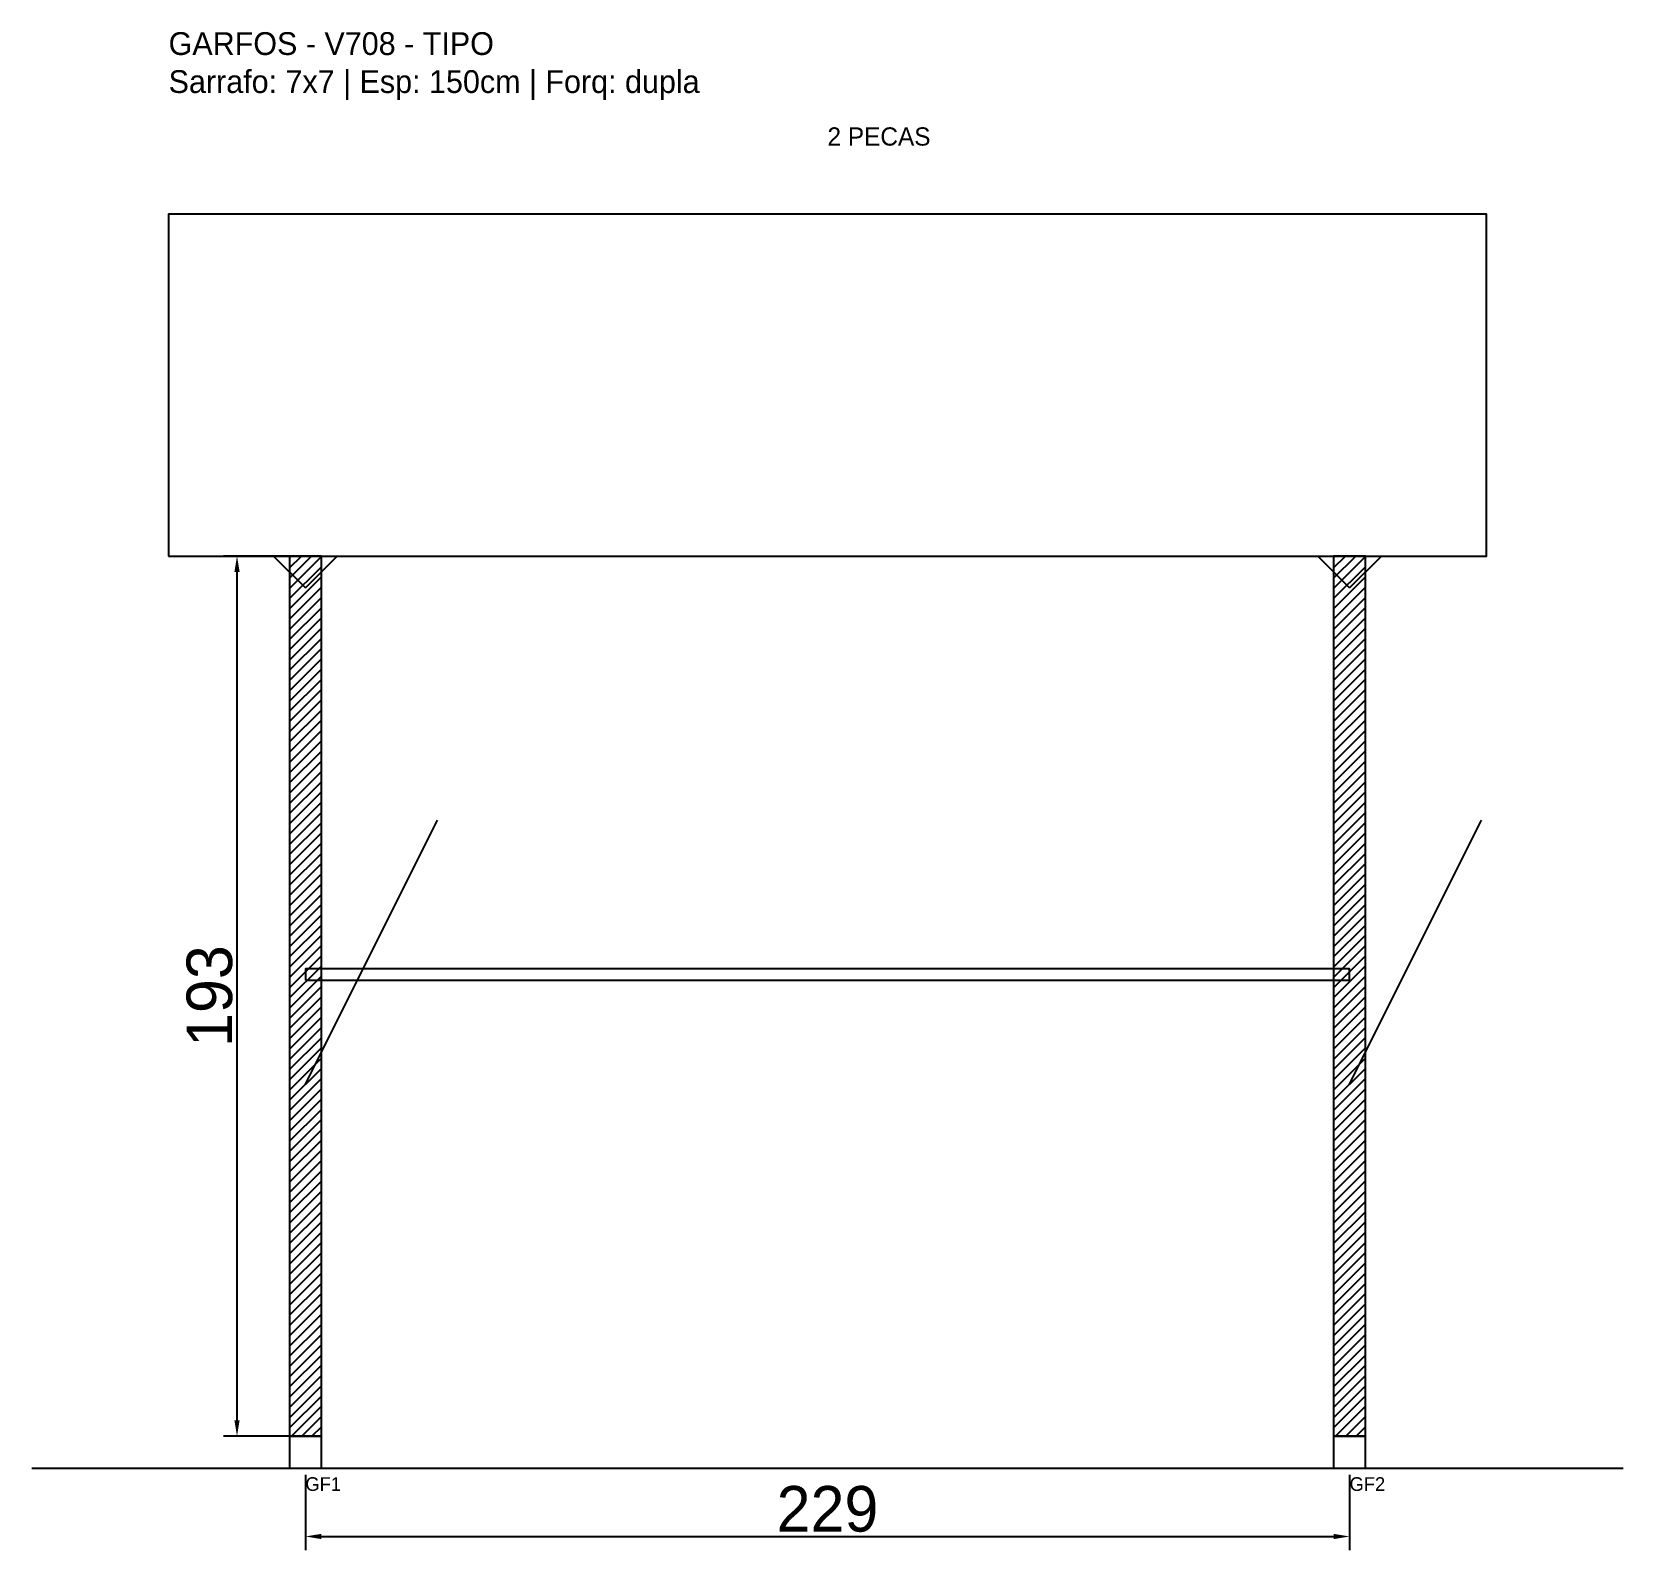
# Model space of a CAD drawing. Header units: metres. Extents: x -30 to 319, y -25 to 308.
import ezdxf

# ---------------------------------------------------------------- set-up
doc = ezdxf.new("R2010")
doc.units = ezdxf.units.M
for name, color, linetype in [('BARRA_ANCORAGEM', 1, 'Continuous'), ('COTA', 241, 'Continuous'), ('GARFOS OK', 3, 'Continuous'), ('NOME DA VIGA', 6, 'Continuous'), ('SARR_7x7', 40, 'Continuous'), ('TIRAS REESCORAMENTO', 252, 'Continuous'), ('VIGAS', 3, 'Continuous')]:
    doc.layers.add(name, color=color, linetype=linetype)
doc.dimstyles.new('EZ DXF', dxfattribs={"dimtxt": 10, "dimasz": 3.5, "dimexe": 3, "dimexo": 1.5, "dimgap": 1, "dimtad": 1, "dimdec": 1, "dimdsep": 46, "dimcen": 2.5, "dimazin": 3, "dimtfac": 1, "dimtmove": 0, "dimatfit": 3})

msp = doc.modelspace()

# ---------------------------------------------------------------- hatches: boundary and pattern name
at = {"layer": 'COTA'}
h = msp.add_hatch(dxfattribs=at)
h.set_pattern_fill('ANSI31', scale=0.5)
h.paths.add_polyline_path([(26.5, 0), (33.5, 0), (33.5, 193), (26.5, 193)])
h = msp.add_hatch(dxfattribs=at)
h.set_pattern_fill('ANSI31', scale=0.5)
h.paths.add_polyline_path([(255.5, 0), (262.5, 0), (262.5, 193), (255.5, 193)])

# ---------------------------------------------------------------- linework, layer by layer
at = {"layer": 'BARRA_ANCORAGEM'}
for p, q in [((30, 77.2), (58.95, 135.1)), ((259, 77.2), (287.95, 135.1))]:
    msp.add_line(p, q, dxfattribs=at)
at = {"layer": 'GARFOS OK'}
for p, q in [((30, 186), (23, 193)), ((23, 193), (37, 193)), ((30, 186), (37, 193)), ((259, 186), (252, 193)), ((252, 193), (266, 193)), ((259, 186), (266, 193))]:
    msp.add_line(p, q, dxfattribs=at)
at = {"layer": 'GARFOS OK', "linetype": 'CONTINUOUS'}
msp.add_line((-30, -7), (319, -7), dxfattribs=at)
at = {"layer": 'GARFOS OK'}
for points in [[(26.5, 0), (33.5, 0), (33.5, 193), (26.5, 193), (26.5, 0)], [(255.5, 0), (262.5, 0), (262.5, 193), (255.5, 193), (255.5, 0)]]:
    msp.add_lwpolyline(points, dxfattribs=at)
at = {"layer": 'SARR_7x7'}
for points in [[(26.5, -7), (33.5, -7), (33.5, 0), (26.5, 0), (26.5, -7)], [(255.5, -7), (262.5, -7), (262.5, 0), (255.5, 0), (255.5, -7)]]:
    msp.add_lwpolyline(points, dxfattribs=at)
at = {"layer": 'TIRAS REESCORAMENTO'}
msp.add_lwpolyline([(30, 100), (259, 100), (259, 102.5), (30, 102.5), (30, 100)], dxfattribs=at)
at = {"layer": 'VIGAS'}
msp.add_lwpolyline([(0, 193), (289, 193), (289, 268), (0, 268), (0, 193)], dxfattribs=at)

# ---------------------------------------------------------------- texts
at = {"layer": 'NOME DA VIGA'}
for s, height, p in [('2 PECAS', 4, (144.5, 283)), ('GF1', 3, (30, -12)), ('GF2', 3, (259, -12))]:
    msp.add_text(s, height=height, dxfattribs=at).set_placement(p)
at = {"layer": 'NOME DA VIGA', "insert": (0, 293), "char_height": 5, "attachment_point": 7}
msp.add_mtext('GARFOS - V708 - TIPO\\PSarrafo: 7x7 | Esp: 150cm | Forq: dupla', dxfattribs=at)

# ---------------------------------------------------------------- dimensions: what is measured, and where the dimension line sits
at = {"layer": 'COTA'}
msp.add_linear_dim(base=(15, 0), p1=(30, 0), p2=(30, 193), angle=90, dimstyle='EZ DXF', dxfattribs=at).render()
msp.add_linear_dim(base=(30, -22), p1=(30, -7), p2=(259, -7), dimstyle='EZ DXF', dxfattribs=at).render()

doc.saveas('drawing.dxf')
